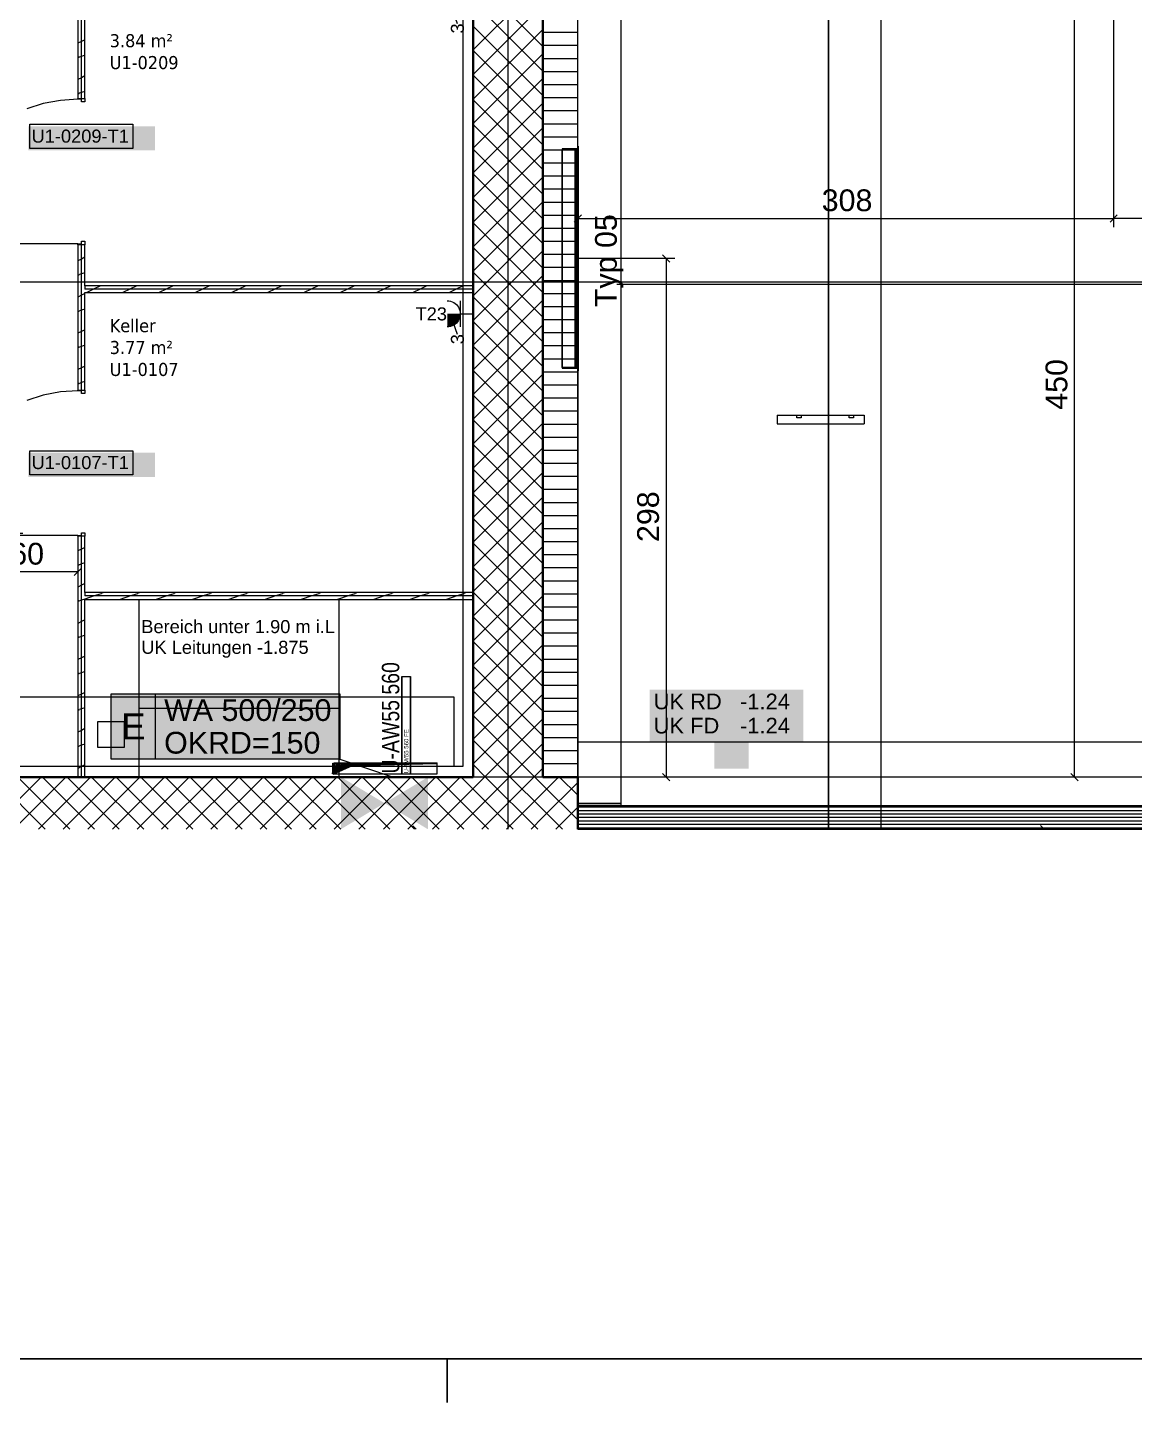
# Model space of a CAD drawing. Extents: x -1132 to 613, y -179 to 712.
# Drawn here: x -905.6 to -778.5, y -179.5 to -21.5 of the extents above; entities that cross this region are included whole.
import ezdxf
from ezdxf.lldxf.tags import DXFTag

# ---------------------------------------------------------------- set-up
doc = ezdxf.new("R2010")
doc.units = 0
doc.linetypes.add('_Hiddenline_', pattern=[3, 2, -1])
doc.layers.get('0').update_dxf_attribs({"lineweight": 13})
for name, color, linetype, lineweight in [('A-AREA-____-IDEN', 7, 'Continuous', 5), ('A-DETL-____-HDLN', 7, '_Verdeckte Linien_', 9), ('A-DOOR-____-IDEN', 7, 'Continuous', 5), ('A-DOOR-FRAM-MCUT', 7, 'Continuous', 9), ('A-DOOR-OPNG-OTLN', 7, 'Continuous', 9), ('A-FLOR-____-OTLN', 7, 'Continuous', 9), ('A-FLOR-____-OVHD', 7, 'Strichpunkt - Fein', 9), ('A-WALL-____-MCUT', 7, 'Continuous', 35), ('A-WALL-____-PATT', 7, 'Continuous', 35), ('A-WALL-FNSH-MCUT', 7, 'Continuous', 35), ('E-LITE-EQPM-OTLN', 7, 'Continuous', 9), ('M-EQPM-____-OTLN', 7, 'Continuous', 9), ('S-COLS-____-OTLN', 7, 'Continuous', 9), ('S-GRID-____-OTLN', 7, 'Continuous', 5), ('Text', 7, 'Continuous', 5)]:
    doc.layers.add(name, color=color, linetype=linetype, lineweight=lineweight)
for name, color, linetype, lineweight, true_color in [('A-DETL-____-OTLN', 5, 'Continuous', 9, 0x0000ff), ('EL01_VVV_Mass', 7, 'Continuous', 13, 0xb2b200), ('EL01_WAN_Aussparung Wand', 7, 'Continuous', 13, 0x7f5f3f), ('EL01_WAN_Aussparung Wand Text', 7, 'Continuous', 13, 0x7f5f3f), ('EL01_WAN_HLKS', 5, 'Continuous', 13, 0x0000ff), ('EL01_WAN_Kraft', 1, 'Continuous', 13, 0xff0000), ('EL01_WAN_Leuchten', 7, 'Continuous', 13, 0x0080ff), ('EL01_WAN_Leuchtentyp', 7, 'Continuous', 13, 0x0099ff), ('EL01_WAN_Trassen', 40, 'Continuous', 13, 0xffbf00), ('EL01_WAN_Trassen Befestigung', 7, 'Continuous', 13, 0xb2b200)]:
    doc.layers.add(name, color=color, linetype=linetype, lineweight=lineweight, true_color=true_color)
doc.styles.get("Standard").update_dxf_attribs({"font": 'arial.ttf'})
tags = doc.linetypes.add('_Rasterlinie_', pattern=[0.375, 0.2, -0.05, 0.075, -0.05]).pattern_tags.tags
tags[10:11] = [DXFTag(74, 4), DXFTag(75, 0), DXFTag(340, '0'), DXFTag(46, 1.0), DXFTag(50, 0.0), DXFTag(44, 0.0), DXFTag(45, 0.0)]
tags[8:9] = [DXFTag(74, 4), DXFTag(75, 0), DXFTag(340, '0'), DXFTag(46, 1.0), DXFTag(50, 0.0), DXFTag(44, 0.0), DXFTag(45, 0.0)]
tags[6:7] = [DXFTag(74, 4), DXFTag(75, 0), DXFTag(340, '0'), DXFTag(46, 1.0), DXFTag(50, 0.0), DXFTag(44, 0.0), DXFTag(45, 0.0)]
tags[4:5] = [DXFTag(74, 4), DXFTag(75, 0), DXFTag(340, '0'), DXFTag(46, 1.0), DXFTag(50, 0.0), DXFTag(44, 0.0), DXFTag(45, 0.0)]
tags = doc.linetypes.add('_Verdeckte Linien_', pattern=[0.15, 0.1, -0.05]).pattern_tags.tags
tags[6:7] = [DXFTag(74, 4), DXFTag(75, 0), DXFTag(340, '0'), DXFTag(46, 1.0), DXFTag(50, 0.0), DXFTag(44, 0.0), DXFTag(45, 0.0)]
tags[4:5] = [DXFTag(74, 4), DXFTag(75, 0), DXFTag(340, '0'), DXFTag(46, 1.0), DXFTag(50, 0.0), DXFTag(44, 0.0), DXFTag(45, 0.0)]
tags = doc.linetypes.add('Gestrichelt', pattern=[0.1, 0.05, -0.05]).pattern_tags.tags
tags[6:7] = [DXFTag(74, 4), DXFTag(75, 0), DXFTag(340, '0'), DXFTag(46, 1.0), DXFTag(50, 0.0), DXFTag(44, 0.0), DXFTag(45, 0.0)]
tags[4:5] = [DXFTag(74, 4), DXFTag(75, 0), DXFTag(340, '0'), DXFTag(46, 1.0), DXFTag(50, 0.0), DXFTag(44, 0.0), DXFTag(45, 0.0)]
tags = doc.linetypes.add('Strichpunkt - Fein', pattern=[0.2, 0.1, -0.05, 0, -0.05]).pattern_tags.tags
tags[10:11] = [DXFTag(74, 4), DXFTag(75, 0), DXFTag(340, '0'), DXFTag(46, 1.0), DXFTag(50, 0.0), DXFTag(44, 0.0), DXFTag(45, 0.0)]
tags[8:9] = [DXFTag(74, 4), DXFTag(75, 0), DXFTag(340, '0'), DXFTag(46, 1.0), DXFTag(50, 0.0), DXFTag(44, 0.0), DXFTag(45, 0.0)]
tags[6:7] = [DXFTag(74, 4), DXFTag(75, 0), DXFTag(340, '0'), DXFTag(46, 1.0), DXFTag(50, 0.0), DXFTag(44, 0.0), DXFTag(45, 0.0)]
tags[4:5] = [DXFTag(74, 4), DXFTag(75, 0), DXFTag(340, '0'), DXFTag(46, 1.0), DXFTag(50, 0.0), DXFTag(44, 0.0), DXFTag(45, 0.0)]

# ---------------------------------------------------------------- blocks, each defined once
blk = doc.blocks.new('Referenz-A0UNPDE96I', base_point=(-1115.89, -117.37))
at = {"layer": 'A-DETL-____-HDLN', "color": 0, "linetype": '_Verdeckte Linien_', "ltscale": 0.13}
for p, q in [((-813.61, -113.6), (-813.61, 183.88)), ((-813.61, 183.88), (-813.61, -113.6)), ((-807.61, 183.88), (-807.61, -113.6)), ((-807.61, -12.46), (-807.61, -113.6)), ((-837.91, -51.02), (-724.71, -51.02))]:
    blk.add_line(p, q, dxfattribs=at)
at = {"layer": 'A-DETL-____-OTLN', "color": 0, "linetype": 'Gestrichelt', "ltscale": 0.13}
for p, q in [((-892.81, -87.22), (-892.81, -107.62)), ((-869.81, -107.62), (-869.81, -87.22)), ((-869.81, -99.76), (-892.81, -99.76))]:
    blk.add_line(p, q, dxfattribs=at)
at = {"layer": 'A-DOOR-____-IDEN', "color": 0, "linetype": 'Continuous', "ltscale": 0.13}
for p, q in [((-905.34, -32.64), (-893.5, -32.64)), ((-905.34, -35.42), (-905.34, -32.64)), ((-893.5, -32.64), (-893.5, -35.42)), ((-893.5, -35.42), (-905.34, -35.42)), ((-905.34, -70.14), (-893.5, -70.14)), ((-905.34, -72.92), (-905.34, -70.14)), ((-893.5, -70.14), (-893.5, -72.92)), ((-893.5, -72.92), (-905.34, -72.92))]:
    blk.add_line(p, q, dxfattribs=at)
at = {"layer": 'A-DOOR-____-IDEN', "color": 7, "linetype": 'Continuous', "ltscale": 0.13, "true_color": 0xffffff}
for points in [[(-905.51, -35.64), (-890.97, -35.64), (-905.51, -32.88)], [(-890.97, -35.64), (-905.51, -32.88), (-890.97, -32.88)], [(-905.51, -73.14), (-890.97, -73.14), (-905.51, -70.38)], [(-890.97, -73.14), (-905.51, -70.38), (-890.97, -70.38)]]:
    blk.add_solid(points, dxfattribs=at)
at = {"layer": 'A-DOOR-FRAM-MCUT', "color": 0, "linetype": 'Continuous', "ltscale": 0.13}
for p, q in [((-899.81, -29.67), (-899.01, -29.67)), ((-899.81, -29.77), (-899.81, -29.67)), ((-899.41, -29.77), (-899.81, -29.77)), ((-899.41, -30.07), (-899.41, -29.77)), ((-899.01, -29.67), (-899.01, -30.07)), ((-899.01, -30.07), (-899.41, -30.07)), ((-899.81, -46.37), (-899.41, -46.37)), ((-899.81, -46.47), (-899.81, -46.37)), ((-899.01, -46.47), (-899.81, -46.47)), ((-899.41, -46.07), (-899.01, -46.07)), ((-899.41, -46.37), (-899.41, -46.07)), ((-899.01, -46.07), (-899.01, -46.47)), ((-899.81, -63.17), (-899.01, -63.17)), ((-899.81, -63.27), (-899.81, -63.17)), ((-899.01, -63.17), (-899.01, -63.57)), ((-899.41, -63.27), (-899.81, -63.27)), ((-899.41, -63.57), (-899.41, -63.27)), ((-899.01, -63.57), (-899.41, -63.57)), ((-899.81, -79.87), (-899.41, -79.87)), ((-899.81, -79.97), (-899.81, -79.87)), ((-899.01, -79.97), (-899.81, -79.97)), ((-899.41, -79.57), (-899.01, -79.57)), ((-899.41, -79.87), (-899.41, -79.57)), ((-899.01, -79.57), (-899.01, -79.97))]:
    blk.add_line(p, q, dxfattribs=at)
at = {"layer": 'A-DOOR-OPNG-OTLN', "color": 0, "linetype": 'Continuous', "ltscale": 0.13}
for p, q in [((-901.82, -29.89), (-903.79, -30.25)), ((-899.81, -29.77), (-901.82, -29.89)), ((-903.79, -30.25), (-905.7, -30.85)), ((-899.81, -46.37), (-916.41, -46.37)), ((-903.79, -63.75), (-905.7, -64.35)), ((-901.82, -63.39), (-903.79, -63.75)), ((-899.81, -63.27), (-901.82, -63.39)), ((-899.81, -79.87), (-916.41, -79.87))]:
    blk.add_line(p, q, dxfattribs=at)
at = {"layer": 'A-FLOR-____-OTLN', "color": 0, "linetype": 'Continuous', "ltscale": 0.13}
for p, q in [((-837.41, -110.9), (-837.41, -110.62)), ((-837.41, -110.9), (-724.31, -110.9)), ((-724.31, -113.6), (-837.41, -113.6)), ((-837.41, -113.6), (-837.41, -113.6))]:
    blk.add_line(p, q, dxfattribs=at)
at = {"layer": 'A-FLOR-____-OVHD', "color": 0, "linetype": 'Strichpunkt - Fein', "ltscale": 0.13}
for p, q in [((-855.61, 170.88), (-855.61, -106.42)), ((-719.31, -103.62), (-842.41, -103.62)), ((-855.61, -106.42), (-1003.51, -106.42)), ((-231.11, -107.62), (-995.01, -107.62))]:
    blk.add_line(p, q, dxfattribs=at)
at = {"layer": 'A-WALL-____-MCUT', "color": 0, "linetype": 'Continuous', "ltscale": 0.35}
for p, q in [((-846.41, -107.62), (-846.41, 171.13)), ((-854.41, 36.77), (-854.41, -107.62)), ((-854.41, -107.62), (-1069.01, -107.62)), ((-842.41, -107.62), (-846.41, -107.62)), ((-842.41, -113.6), (-842.41, -107.62))]:
    blk.add_line(p, q, dxfattribs=at)
at = {"layer": 'A-WALL-____-MCUT', "color": 0, "linetype": 'Continuous', "lineweight": 9, "ltscale": 0.13}
for p, q in [((-842.41, -107.62), (-842.41, 90.34)), ((-899.41, -29.67), (-899.41, -16.35)), ((-899.41, -63.17), (-899.41, -46.47)), ((-899.01, -51.18), (-899.01, -51.58)), ((-854.41, -51.58), (-899.01, -51.58)), ((-899.41, -107.62), (-899.41, -79.97)), ((-899.01, -86.42), (-899.01, -86.82)), ((-854.41, -86.82), (-899.01, -86.82))]:
    blk.add_line(p, q, dxfattribs=at)
at = {"layer": 'A-WALL-____-PATT', "color": 0, "linetype": 'Continuous', "lineweight": 9, "ltscale": 0.13}
for p, q in [((-846.41, -23.69), (-854.41, -15.69)), ((-854.41, -24.08), (-846.41, -16.08)), ((-846.41, -26.52), (-854.41, -18.52)), ((-854.41, -26.91), (-846.41, -18.91)), ((-846.41, -29.35), (-854.41, -21.35)), ((-854.41, -29.74), (-846.41, -21.74)), ((-846.41, -22.07), (-842.41, -22.07)), ((-899.41, -23.13), (-899.81, -23.33)), ((-899.01, -22.93), (-899.41, -23.13)), ((-846.41, -23.57), (-842.41, -23.57)), ((-899.68, -24.93), (-899.81, -25.03)), ((-899.41, -24.84), (-899.66, -24.92)), ((-899.01, -24.71), (-899.41, -24.84)), ((-846.41, -32.17), (-854.41, -24.17)), ((-854.41, -32.56), (-846.41, -24.56)), ((-846.41, -25.07), (-842.41, -25.07)), ((-846.41, -26.57), (-842.41, -26.57)), ((-899.41, -27.29), (-899.81, -27.49)), ((-899.01, -27.09), (-899.41, -27.29)), ((-846.41, -35), (-854.41, -27)), ((-854.41, -35.39), (-846.41, -27.39)), ((-846.41, -28.07), (-842.41, -28.07)), ((-899.68, -29.1), (-899.81, -29.2)), ((-899.41, -29), (-899.66, -29.08)), ((-899.01, -28.87), (-899.41, -29)), ((-846.41, -37.83), (-854.41, -29.83)), ((-846.41, -29.57), (-842.41, -29.57)), ((-854.41, -38.22), (-846.41, -30.22)), ((-846.41, -31.07), (-842.41, -31.07)), ((-846.41, -40.66), (-854.41, -32.66)), ((-854.41, -41.05), (-846.41, -33.05)), ((-846.41, -32.57), (-842.41, -32.57)), ((-846.41, -34.07), (-842.41, -34.07)), ((-846.41, -43.49), (-854.41, -35.49)), ((-854.41, -43.88), (-846.41, -35.88)), ((-846.41, -35.57), (-842.41, -35.57)), ((-846.41, -37.07), (-842.41, -37.07)), ((-846.41, -46.32), (-854.41, -38.32)), ((-854.41, -46.71), (-846.41, -38.71)), ((-846.41, -38.57), (-842.41, -38.57)), ((-846.41, -40.07), (-842.41, -40.07)), ((-846.41, -49.15), (-854.41, -41.15)), ((-854.41, -49.53), (-846.41, -41.53)), ((-846.41, -41.57), (-842.41, -41.57)), ((-846.41, -51.97), (-854.41, -43.97)), ((-846.41, -43.07), (-842.41, -43.07)), ((-854.41, -52.36), (-846.41, -44.36)), ((-846.41, -44.57), (-842.41, -44.57)), ((-846.41, -54.8), (-854.41, -46.8)), ((-854.41, -55.19), (-846.41, -47.19)), ((-846.41, -46.07), (-842.41, -46.07)), ((-899.41, -48.12), (-899.81, -48.32)), ((-899.01, -47.92), (-899.41, -48.12)), ((-846.41, -47.57), (-842.41, -47.57)), ((-899.68, -49.92), (-899.81, -50.02)), ((-899.41, -49.83), (-899.65, -49.91)), ((-899.01, -49.69), (-899.41, -49.83)), ((-846.41, -57.63), (-854.41, -49.63)), ((-854.41, -58.02), (-846.41, -50.02)), ((-846.41, -49.07), (-842.41, -49.07)), ((-899.01, -52.08), (-899.41, -52.28)), ((-898.01, -51.58), (-898.81, -51.98)), ((-897.21, -51.18), (-898.01, -51.58)), ((-893.85, -51.58), (-894.65, -51.98)), ((-893.05, -51.18), (-893.85, -51.58)), ((-889.68, -51.58), (-890.48, -51.98)), ((-888.88, -51.18), (-889.68, -51.58)), ((-885.52, -51.58), (-886.32, -51.98)), ((-884.72, -51.18), (-885.52, -51.58)), ((-881.35, -51.58), (-882.15, -51.98)), ((-880.55, -51.18), (-881.35, -51.58)), ((-877.19, -51.58), (-877.99, -51.98)), ((-876.39, -51.18), (-877.19, -51.58)), ((-873.02, -51.58), (-873.82, -51.98)), ((-872.22, -51.18), (-873.02, -51.58)), ((-868.86, -51.58), (-869.66, -51.98)), ((-868.06, -51.18), (-868.86, -51.58)), ((-864.69, -51.58), (-865.49, -51.98)), ((-863.89, -51.18), (-864.69, -51.58)), ((-860.53, -51.58), (-861.33, -51.98)), ((-859.73, -51.18), (-860.53, -51.58)), ((-856.36, -51.58), (-857.16, -51.98)), ((-855.56, -51.18), (-856.36, -51.58)), ((-846.41, -50.57), (-842.41, -50.57)), ((-846.41, -52.07), (-842.41, -52.07)), ((-899.41, -52.28), (-899.81, -52.48)), ((-846.41, -60.46), (-854.41, -52.46)), ((-854.41, -60.85), (-846.41, -52.85)), ((-846.41, -53.57), (-842.41, -53.57)), ((-899.68, -54.09), (-899.81, -54.19)), ((-899.41, -53.99), (-899.65, -54.07)), ((-899.01, -53.86), (-899.41, -53.99)), ((-846.41, -55.07), (-842.41, -55.07)), ((-899.41, -56.45), (-899.81, -56.65)), ((-899.01, -56.25), (-899.41, -56.45)), ((-846.41, -63.29), (-854.41, -55.29)), ((-854.41, -63.68), (-846.41, -55.68)), ((-846.41, -56.57), (-842.41, -56.57)), ((-899.68, -58.25), (-899.81, -58.35)), ((-899.41, -58.16), (-899.65, -58.24)), ((-899.01, -58.02), (-899.41, -58.16)), ((-846.41, -66.12), (-854.41, -58.12)), ((-846.41, -58.07), (-842.41, -58.07)), ((-854.41, -66.5), (-846.41, -58.5)), ((-846.41, -59.57), (-842.41, -59.57)), ((-899.41, -60.61), (-899.81, -60.81)), ((-899.01, -60.41), (-899.41, -60.61)), ((-846.41, -68.94), (-854.41, -60.94)), ((-854.41, -69.33), (-846.41, -61.33)), ((-846.41, -61.07), (-842.41, -61.07)), ((-899.68, -62.41), (-899.81, -62.52)), ((-899.41, -62.32), (-899.65, -62.4)), ((-899.01, -62.19), (-899.41, -62.32)), ((-846.41, -62.57), (-842.41, -62.57)), ((-846.41, -71.77), (-854.41, -63.77)), ((-854.41, -72.16), (-846.41, -64.16)), ((-846.41, -64.07), (-842.41, -64.07)), ((-846.41, -65.57), (-842.41, -65.57)), ((-846.41, -74.6), (-854.41, -66.6)), ((-854.41, -74.99), (-846.41, -66.99)), ((-846.41, -67.07), (-842.41, -67.07)), ((-846.41, -77.43), (-854.41, -69.43)), ((-846.41, -68.57), (-842.41, -68.57)), ((-854.41, -77.82), (-846.41, -69.82)), ((-846.41, -70.07), (-842.41, -70.07)), ((-846.41, -80.26), (-854.41, -72.26)), ((-854.41, -80.65), (-846.41, -72.65)), ((-846.41, -71.57), (-842.41, -71.57)), ((-846.41, -73.07), (-842.41, -73.07)), ((-846.41, -83.09), (-854.41, -75.09)), ((-854.41, -83.48), (-846.41, -75.48)), ((-846.41, -74.57), (-842.41, -74.57)), ((-846.41, -76.07), (-842.41, -76.07)), ((-846.41, -85.91), (-854.41, -77.91)), ((-854.41, -86.3), (-846.41, -78.3)), ((-846.41, -77.57), (-842.41, -77.57)), ((-846.41, -79.07), (-842.41, -79.07)), ((-899.41, -81.44), (-899.81, -81.64)), ((-899.01, -81.24), (-899.41, -81.44)), ((-846.41, -88.74), (-854.41, -80.74)), ((-854.41, -89.13), (-846.41, -81.13)), ((-846.41, -80.57), (-842.41, -80.57)), ((-846.41, -82.07), (-842.41, -82.07)), ((-899.68, -83.24), (-899.81, -83.34)), ((-899.41, -83.15), (-899.65, -83.23)), ((-899.01, -83.01), (-899.41, -83.15)), ((-846.41, -91.57), (-854.41, -83.57)), ((-846.41, -83.57), (-842.41, -83.57)), ((-854.41, -91.96), (-846.41, -83.96)), ((-846.41, -85.07), (-842.41, -85.07)), ((-899.41, -85.6), (-899.81, -85.8)), ((-899.01, -85.4), (-899.41, -85.6)), ((-897.95, -86.82), (-899.01, -87.18)), ((-897.15, -86.56), (-897.95, -86.82)), ((-896.89, -86.42), (-897.13, -86.54)), ((-893.78, -86.82), (-894.98, -87.22)), ((-892.99, -86.56), (-893.78, -86.82)), ((-892.72, -86.42), (-892.97, -86.54)), ((-889.62, -86.82), (-890.82, -87.22)), ((-888.82, -86.56), (-889.62, -86.82)), ((-888.56, -86.42), (-888.8, -86.54)), ((-885.45, -86.82), (-886.65, -87.22)), ((-884.66, -86.56), (-885.45, -86.82)), ((-884.39, -86.42), (-884.64, -86.54)), ((-881.29, -86.82), (-882.49, -87.22)), ((-880.49, -86.56), (-881.29, -86.82)), ((-880.23, -86.42), (-880.48, -86.54)), ((-877.12, -86.82), (-878.32, -87.22)), ((-876.33, -86.56), (-877.12, -86.82)), ((-876.06, -86.42), (-876.31, -86.54)), ((-872.96, -86.82), (-874.16, -87.22)), ((-872.16, -86.56), (-872.96, -86.82)), ((-871.9, -86.42), (-872.15, -86.54)), ((-868.79, -86.82), (-869.99, -87.22)), ((-868, -86.56), (-868.79, -86.82)), ((-867.74, -86.42), (-867.98, -86.54)), ((-864.63, -86.82), (-865.83, -87.22)), ((-863.83, -86.56), (-864.63, -86.82)), ((-863.57, -86.42), (-863.82, -86.54)), ((-860.47, -86.82), (-861.67, -87.22)), ((-859.67, -86.56), (-860.47, -86.82)), ((-859.41, -86.42), (-859.65, -86.54)), ((-856.3, -86.82), (-857.5, -87.22)), ((-855.5, -86.56), (-856.3, -86.82)), ((-855.24, -86.42), (-855.49, -86.54)), ((-846.41, -94.4), (-854.41, -86.4)), ((-854.41, -94.79), (-846.41, -86.79)), ((-846.41, -86.57), (-842.41, -86.57)), ((-899.67, -87.4), (-899.81, -87.51)), ((-899.41, -87.31), (-899.65, -87.39)), ((-899.01, -87.18), (-899.41, -87.31)), ((-846.41, -88.07), (-842.41, -88.07)), ((-899.41, -89.77), (-899.81, -89.97)), ((-899.01, -89.57), (-899.41, -89.77)), ((-846.41, -97.23), (-854.41, -89.23)), ((-854.41, -97.62), (-846.41, -89.62)), ((-846.41, -89.57), (-842.41, -89.57)), ((-899.67, -91.57), (-899.81, -91.67)), ((-899.41, -91.48), (-899.65, -91.55)), ((-899.01, -91.34), (-899.41, -91.48)), ((-846.41, -91.07), (-842.41, -91.07)), ((-846.41, -100.06), (-854.41, -92.06)), ((-854.41, -100.45), (-846.41, -92.45)), ((-846.41, -92.57), (-842.41, -92.57)), ((-899.41, -93.93), (-899.81, -94.13)), ((-899.01, -93.73), (-899.41, -93.93)), ((-846.41, -94.07), (-842.41, -94.07)), ((-899.67, -95.73), (-899.81, -95.84)), ((-899.41, -95.64), (-899.65, -95.72)), ((-899.01, -95.51), (-899.41, -95.64)), ((-846.41, -102.89), (-854.41, -94.89)), ((-854.41, -103.27), (-846.41, -95.27)), ((-846.41, -95.57), (-842.41, -95.57)), ((-899.01, -97.9), (-899.41, -98.1)), ((-846.41, -105.71), (-854.41, -97.71)), ((-846.41, -97.07), (-842.41, -97.07)), ((-899.41, -98.1), (-899.81, -98.3)), ((-854.41, -106.1), (-846.41, -98.1)), ((-846.41, -98.57), (-842.41, -98.57)), ((-899.67, -99.9), (-899.81, -100)), ((-899.41, -99.8), (-899.65, -99.88)), ((-899.01, -99.67), (-899.41, -99.8)), ((-847.33, -107.62), (-854.41, -100.54)), ((-853.11, -107.62), (-846.41, -100.93)), ((-846.41, -100.07), (-842.41, -100.07)), ((-899.41, -102.26), (-899.81, -102.46)), ((-899.01, -102.06), (-899.41, -102.26)), ((-846.41, -101.57), (-842.41, -101.57)), ((-899.67, -104.06), (-899.81, -104.17)), ((-899.41, -103.97), (-899.65, -104.05)), ((-899.01, -103.84), (-899.41, -103.97)), ((-850.16, -107.62), (-854.41, -103.37)), ((-850.28, -107.62), (-846.41, -103.76)), ((-846.41, -103.07), (-842.41, -103.07)), ((-846.41, -104.57), (-842.41, -104.57)), ((-899.41, -106.43), (-899.81, -106.63)), ((-899.01, -106.23), (-899.41, -106.43)), ((-852.99, -107.62), (-854.41, -106.2)), ((-847.45, -107.62), (-846.41, -106.59)), ((-846.41, -106.07), (-842.41, -106.07)), ((-910, -113.6), (-904.02, -107.62)), ((-903.58, -113.6), (-909.56, -107.62)), ((-907.17, -113.6), (-901.19, -107.62)), ((-900.75, -113.6), (-906.73, -107.62)), ((-904.34, -113.6), (-898.36, -107.62)), ((-897.92, -113.6), (-903.9, -107.62)), ((-901.51, -113.6), (-895.53, -107.62)), ((-895.09, -113.6), (-901.07, -107.62)), ((-898.68, -113.6), (-892.7, -107.62)), ((-892.26, -113.6), (-898.25, -107.62)), ((-895.86, -113.6), (-889.87, -107.62)), ((-889.44, -113.6), (-895.42, -107.62)), ((-893.03, -113.6), (-887.05, -107.62)), ((-886.61, -113.6), (-892.59, -107.62)), ((-890.2, -113.6), (-884.22, -107.62)), ((-883.78, -113.6), (-889.76, -107.62)), ((-887.37, -113.6), (-881.39, -107.62)), ((-880.95, -113.6), (-886.93, -107.62)), ((-884.54, -113.6), (-878.56, -107.62)), ((-878.12, -113.6), (-884.1, -107.62)), ((-881.71, -113.6), (-875.73, -107.62)), ((-875.29, -113.6), (-881.28, -107.62)), ((-878.89, -113.6), (-872.9, -107.62)), ((-872.47, -113.6), (-878.45, -107.62)), ((-876.06, -113.6), (-870.08, -107.62)), ((-869.64, -113.6), (-875.62, -107.62)), ((-873.23, -113.6), (-867.25, -107.62)), ((-866.81, -113.6), (-872.79, -107.62)), ((-870.4, -113.6), (-864.42, -107.62)), ((-863.98, -113.6), (-869.96, -107.62)), ((-867.57, -113.6), (-861.59, -107.62)), ((-861.15, -113.6), (-867.13, -107.62)), ((-864.74, -113.6), (-858.76, -107.62)), ((-858.32, -113.6), (-864.31, -107.62)), ((-861.92, -113.6), (-855.93, -107.62)), ((-855.5, -113.6), (-861.48, -107.62)), ((-859.09, -113.6), (-853.11, -107.62)), ((-852.67, -113.6), (-858.65, -107.62)), ((-856.26, -113.6), (-850.28, -107.62)), ((-849.84, -113.6), (-855.82, -107.62)), ((-853.43, -113.6), (-847.45, -107.62)), ((-847.01, -113.6), (-852.99, -107.62)), ((-846.41, -111.37), (-850.16, -107.62)), ((-846.41, -108.54), (-847.33, -107.62)), ((-846.41, -107.57), (-842.41, -107.57)), ((-846.41, -109.42), (-844.62, -107.62)), ((-846.41, -112.25), (-842.41, -108.25)), ((-842.41, -112.54), (-846.41, -108.54)), ((-842.41, -109.71), (-844.51, -107.62)), ((-850.6, -113.6), (-846.41, -109.42)), ((-844.18, -113.6), (-846.41, -111.37)), ((-844.94, -113.6), (-842.41, -111.07)), ((-847.77, -113.6), (-846.41, -112.25))]:
    blk.add_line(p, q, dxfattribs=at)
at = {"layer": 'A-WALL-FNSH-MCUT', "color": 0, "linetype": 'Continuous', "lineweight": 9, "ltscale": 0.13}
for p, q in [((-899.81, -15.95), (-899.81, -29.67)), ((-899.01, -29.67), (-899.01, -16.75)), ((-899.81, -29.67), (-899.01, -29.67)), ((-899.81, -46.47), (-899.81, -63.17)), ((-899.01, -46.47), (-899.81, -46.47)), ((-899.01, -51.18), (-899.01, -46.47)), ((-854.41, -51.18), (-899.01, -51.18)), ((-899.01, -51.98), (-854.41, -51.98)), ((-899.01, -63.17), (-899.01, -51.98)), ((-899.81, -63.17), (-899.01, -63.17)), ((-899.81, -79.97), (-899.81, -107.62)), ((-899.01, -79.97), (-899.81, -79.97)), ((-899.01, -86.42), (-899.01, -79.97)), ((-854.41, -86.42), (-899.01, -86.42)), ((-899.01, -107.62), (-899.01, -87.22)), ((-899.01, -87.22), (-854.41, -87.22))]:
    blk.add_line(p, q, dxfattribs=at)
at = {"layer": 'E-LITE-EQPM-OTLN', "color": 0, "linetype": 'Continuous', "ltscale": 0.13}
for p, q in [((-842.37, -35.17), (-842.41, -35.17)), ((-842.41, -35.17), (-842.37, -35.17)), ((-842.41, -35.56), (-842.37, -35.56)), ((-842.37, -35.56), (-842.41, -35.56)), ((-842.37, -60.96), (-842.37, -35.17)), ((-842.37, -35.17), (-842.37, -35.56)), ((-842.37, -60.56), (-842.37, -35.56)), ((-842.37, -35.56), (-842.37, -60.56)), ((-842.37, -60.56), (-842.37, -35.56)), ((-842.41, -60.56), (-842.37, -60.56)), ((-842.41, -60.56), (-842.37, -60.56)), ((-842.37, -60.96), (-842.41, -60.96)), ((-842.37, -60.96), (-842.41, -60.96)), ((-842.37, -60.56), (-842.37, -60.96))]:
    blk.add_line(p, q, dxfattribs=at)
at = {"layer": 'M-EQPM-____-OTLN', "color": 0, "linetype": 'Continuous', "ltscale": 0.13}
for p, q in [((-842.41, -110.86), (-837.41, -110.86)), ((-837.41, -110.89), (-842.41, -110.89)), ((-842.41, -110.89), (-837.41, -110.89)), ((-837.41, -110.9), (-842.41, -110.9)), ((-842.41, -111.05), (-719.31, -111.05)), ((-842.41, -111.45), (-719.31, -111.45)), ((-842.41, -111.85), (-719.31, -111.85)), ((-842.41, -112.25), (-719.31, -112.25)), ((-842.41, -112.65), (-719.31, -112.65)), ((-842.41, -113.05), (-719.31, -113.05)), ((-842.41, -113.45), (-719.31, -113.45)), ((-842.41, -113.6), (-719.31, -113.6))]:
    blk.add_line(p, q, dxfattribs=at)
at = {"layer": 'S-COLS-____-OTLN', "color": 0, "linetype": 'Continuous', "ltscale": 0.13}
for p, q in [((-837.41, -51.33), (-837.41, 72.33)), ((-837.41, -110.62), (-837.41, -51.33)), ((-842.41, -110.62), (-837.41, -110.62))]:
    blk.add_line(p, q, dxfattribs=at)
at = {"layer": 'S-GRID-____-OTLN', "color": 0, "linetype": '_Rasterlinie_', "ltscale": 0.13}
for p, q in [((-850.41, -113.6), (-850.41, 631.48)), ((-1107.61, -50.72), (103.38, -50.72))]:
    blk.add_line(p, q, dxfattribs=at)
at = {"layer": 'Text', "color": 7, "linetype": 'Continuous', "ltscale": 0.13, "true_color": 0xffffff}
for points in [[(-834.15, -100.9), (-823.95, -100.9), (-834.15, -97.59)], [(-823.95, -100.9), (-834.15, -97.59), (-823.95, -97.59)], [(-826.48, -103.89), (-822.85, -103.89), (-826.48, -97.59)], [(-822.85, -103.89), (-826.48, -97.59), (-822.85, -97.59)], [(-824.23, -100.91), (-816.51, -100.91), (-824.23, -97.59)], [(-816.51, -100.91), (-824.23, -97.59), (-816.51, -97.59)], [(-834.15, -103.68), (-824.27, -103.68), (-834.15, -100.37)], [(-824.27, -103.68), (-834.15, -100.37), (-824.27, -100.37)], [(-826.74, -106.67), (-822.8, -106.67), (-826.74, -100.37)], [(-822.8, -106.67), (-826.74, -100.37), (-822.8, -100.37)], [(-824.23, -103.68), (-816.51, -103.68), (-824.23, -100.37)], [(-816.51, -103.68), (-824.23, -100.37), (-816.51, -100.37)]]:
    blk.add_solid(points, dxfattribs=at)
at = {"layer": 'A-AREA-____-IDEN', "color": 0, "linetype": 'Continuous', "ltscale": 0.13, "char_height": 1.5, "attachment_point": 1}
for s, insert in [('{\\W0.9;\\fVerdana;3.84 m²}', (-896.17, -22.29)), ('{\\W0.9;\\fVerdana;U1-0209}', (-896.17, -24.8)), ('{\\W0.9;\\fVerdana;Keller}', (-896.17, -55.02)), ('{\\W0.9;\\fVerdana;3.77 m²}', (-896.17, -57.53)), ('{\\W0.9;\\fVerdana;U1-0107}', (-896.17, -60.05))]:
    blk.add_mtext(s, dxfattribs=dict(at, insert=insert))
at = {"layer": 'A-DOOR-____-IDEN', "color": 0, "linetype": 'Continuous', "ltscale": 0.13, "char_height": 1.5, "attachment_point": 1}
for s, insert in [('{\\fArial;U1-0209-T1}', (-905.14, -33.25)), ('{\\fArial;U1-0107-T1}', (-905.14, -70.75))]:
    blk.add_mtext(s, dxfattribs=dict(at, insert=insert))
at = {"layer": 'Text', "color": 0, "linetype": 'Continuous', "ltscale": 0.13, "attachment_point": 1}
for s, insert, char_height in [('{\\fArial;Bereich unter 1.90 m i.L}', (-892.54, -89.59), 1.5), ('{\\fArial;UK Leitungen -1.875}', (-892.54, -91.97), 1.5), ('{\\fArial;UK RD}', (-833.7, -98.04), 1.8), ('{\\fArial;-1.24}', (-823.78, -98.04), 1.8), ('{\\fArial;UK FD}', (-833.7, -100.82), 1.8), ('{\\fArial;-1.24}', (-823.78, -100.82), 1.8)]:
    blk.add_mtext(s, dxfattribs=dict(at, insert=insert, char_height=char_height))
blk = doc.blocks.new('Wanddurchbruch-A0UNPDGX6I', base_point=(-869.61, -113.62))
at = {"color": 0, "linetype": 'ByBlock', "lineweight": -2, "ltscale": 0.13}
blk.add_line((-859.61, -107.62), (-869.61, -107.62), dxfattribs=at)
for points in [[(-869.61, -110.62), (-864.61, -110.62), (-869.61, -107.62)], [(-864.61, -110.62), (-859.61, -110.62), (-859.61, -107.62)], [(-869.61, -113.6), (-869.58, -113.6), (-869.61, -110.62)], [(-869.58, -113.6), (-869.61, -110.62), (-864.61, -110.62)], [(-859.65, -113.6), (-859.61, -113.6), (-864.61, -110.62)], [(-859.61, -113.6), (-864.61, -110.62), (-859.61, -110.62)]]:
    blk.add_solid(points, dxfattribs=at)
blk = doc.blocks.new('Durchbruch beschriften-A0UNPDGZ6I', base_point=(-896.01, -107.62))
at = {"color": 0, "linetype": 'ByBlock', "lineweight": -2, "ltscale": 0.13}
for p, q in [((-896.01, -105.56), (-896.01, -98.06)), ((-896.01, -98.06), (-869.74, -98.06)), ((-890.89, -105.56), (-890.89, -98.06)), ((-869.74, -98.06), (-869.74, -105.56)), ((-869.74, -105.56), (-896.01, -105.56)), ((-869.74, -105.56), (-863.61, -107.62))]:
    blk.add_line(p, q, dxfattribs=at)
at = {"color": 7, "linetype": 'ByBlock', "lineweight": -2, "ltscale": 0.13, "true_color": 0xffffff}
for points in [[(-869.74, -105.56), (-896.01, -105.56), (-869.74, -98.06)], [(-896.01, -105.56), (-869.74, -98.06), (-896.01, -98.06)], [(-869.74, -98.06), (-896.01, -98.06), (-896.01, -98.06)], [(-869.74, -105.56), (-869.74, -105.56), (-896.01, -105.56)]]:
    blk.add_solid(points, dxfattribs=at)
at = {"color": 0, "linetype": 'ByBlock', "lineweight": -2, "ltscale": 0.13, "char_height": 2.5, "attachment_point": 1}
for s, insert in [('{\\fArial; WA 500/250 }', (-890.89, -98.68)), ('{\\fArial; OKRD=150 }', (-890.89, -102.43))]:
    blk.add_mtext(s, dxfattribs=dict(at, insert=insert))
at = {"color": 40, "linetype": 'ByBlock', "lineweight": -2, "ltscale": 0.13, "true_color": 0xffbf00, "insert": (-894.85, -100.31), "char_height": 3, "attachment_point": 1}
blk.add_mtext('{\\fArial;E}', dxfattribs=at)
blk = doc.blocks.new('IfcObject-A0UNPDIV6I', base_point=(-864.91, -107.26))
at = {"layer": 'EL01_WAN_Trassen', "linetype": 'ByBlock', "lineweight": -2, "ltscale": 0.13}
for p, q in [((-862.61, -96.06), (-861.61, -96.06)), ((-862.61, -96.06), (-861.61, -96.06)), ((-862.61, -107.26), (-862.61, -96.06)), ((-862.61, -96.06), (-862.61, -96.06)), ((-862.61, -96.06), (-862.61, -107.26)), ((-861.61, -107.26), (-861.61, -96.06)), ((-861.61, -96.06), (-861.61, -96.06)), ((-861.61, -96.06), (-861.61, -107.26)), ((-862.61, -107.26), (-861.61, -107.26)), ((-862.61, -107.26), (-861.61, -107.26)), ((-862.61, -107.26), (-862.61, -107.26)), ((-861.61, -107.26), (-861.61, -107.26))]:
    blk.add_line(p, q, dxfattribs=at)
at = {"layer": 'EL01_WAN_Trassen', "lineweight": -2, "attachment_point": 1, "rotation": 90}
for s, insert, char_height in [('{\\W0.8;\\fArial;U-AW55 560}', (-864.91, -107.22), 2), ('{\\fArial;U-AW55 560 FE}', (-862.36, -107.21), 0.5)]:
    blk.add_mtext(s, dxfattribs=dict(at, insert=insert, char_height=char_height))
blk = doc.blocks.new('Kabelkanal-A0UNPDK16I', base_point=(-870.56, -107.24))
at = {"color": 0, "linetype": 'ByBlock', "lineweight": -2, "ltscale": 0.13}
for p, q in [((-870.56, -107.24), (-870.56, -106.04)), ((-870.56, -106.04), (-858.56, -106.04)), ((-870.56, -107.24), (-858.56, -107.24)), ((-858.56, -107.24), (-858.56, -106.04))]:
    blk.add_line(p, q, dxfattribs=at)
at = {"color": 0, "lineweight": 35}
for p, q in [((-870.56, -107.24), (-870.39, -106.05)), ((-870.56, -107.24), (-870.05, -106.09)), ((-870.56, -107.24), (-869.71, -106.12)), ((-870.56, -107.24), (-869.37, -106.16)), ((-870.56, -107.24), (-869.03, -106.19)), ((-870.56, -107.24), (-868.69, -106.23)), ((-870.56, -107.24), (-868.34, -106.26)), ((-870.39, -106.05), (-858.56, -106.04)), ((-870.05, -106.09), (-858.56, -106.04)), ((-869.71, -106.12), (-858.56, -106.04)), ((-869.37, -106.16), (-858.56, -106.04)), ((-869.03, -106.19), (-858.56, -106.04)), ((-868.69, -106.23), (-858.56, -106.04)), ((-868.34, -106.26), (-858.56, -106.04))]:
    blk.add_line(p, q, dxfattribs=at)
at = {"color": 0, "linetype": '_Hiddenline_', "lineweight": 18}
for p, q in [((-868.46, -106.25), (-870.56, -107.24)), ((-858.56, -106.04), (-868.46, -106.25))]:
    blk.add_line(p, q, dxfattribs=at)
blk = doc.blocks.new('Kabelkanal-A0UNPDSB6I', base_point=(-916.65, -106.42))
at = {"color": 0, "linetype": 'ByBlock', "lineweight": -2, "ltscale": 0.13}
for p, q in [((-916.65, -106.42), (-916.65, -98.42)), ((-916.65, -98.42), (-856.65, -98.42)), ((-856.65, -98.42), (-856.65, -106.42)), ((-856.65, -106.42), (-916.65, -106.42))]:
    blk.add_line(p, q, dxfattribs=at)
blk = doc.blocks.new('Kabelleiter-A0UNPDUB6I', base_point=(-819.51, -67.05))
at = {"color": 0, "linetype": 'ByBlock', "lineweight": -2, "ltscale": 0.13}
for p, q in [((-819.51, -66.05), (-809.51, -66.05)), ((-819.51, -66.05), (-819.51, -67.05)), ((-817.26, -66.35), (-817.26, -66.05)), ((-817.26, -66.05), (-816.76, -66.05)), ((-816.76, -66.05), (-816.76, -66.35)), ((-811.26, -66.35), (-811.26, -66.05)), ((-811.26, -66.05), (-810.76, -66.05)), ((-810.76, -66.05), (-810.76, -66.35)), ((-809.51, -66.05), (-809.51, -67.05)), ((-819.51, -67.05), (-809.51, -67.05)), ((-816.76, -66.35), (-817.26, -66.35)), ((-810.76, -66.35), (-811.26, -66.35))]:
    blk.add_line(p, q, dxfattribs=at)
blk = doc.blocks.new('Steckdose T23_ AP_ 3-fach-A0UNPDWV6I', base_point=(-861.04, -57.91))
at = {"color": 0, "lineweight": -2}
for p, q in [((-857.41, -52.91), (-857.22, -52.92)), ((-857.22, -52.92), (-857.02, -52.96)), ((-857.02, -52.96), (-856.84, -53.03)), ((-856.84, -53.03), (-856.66, -53.11)), ((-856.66, -53.11), (-856.5, -53.22)), ((-856.5, -53.22), (-856.35, -53.35)), ((-856.35, -53.35), (-856.22, -53.5)), ((-856.22, -53.5), (-856.11, -53.66)), ((-856.11, -53.66), (-856.03, -53.84)), ((-855.91, -52.91), (-855.91, -55.91)), ((-856.11, -55.16), (-856.22, -55.32)), ((-856.03, -54.99), (-856.11, -55.16)), ((-856.03, -53.84), (-855.96, -54.02)), ((-855.96, -54.8), (-856.03, -54.99)), ((-855.96, -54.02), (-855.93, -54.22)), ((-855.93, -54.61), (-855.96, -54.8)), ((-855.93, -54.22), (-855.91, -54.41)), ((-855.91, -54.41), (-855.93, -54.61)), ((-855.91, -54.41), (-854.41, -54.41)), ((-857.22, -55.9), (-857.41, -55.91)), ((-857.02, -55.86), (-857.22, -55.9)), ((-856.84, -55.8), (-857.02, -55.86)), ((-856.66, -55.71), (-856.84, -55.8)), ((-856.77, -55.34), (-856.26, -56.75)), ((-856.5, -55.6), (-856.66, -55.71)), ((-856.35, -55.47), (-856.5, -55.6)), ((-856.22, -55.32), (-856.35, -55.47))]:
    blk.add_line(p, q, dxfattribs=at)
for points in [[(-855.96, -54.8), (-857.41, -54.8), (-855.91, -54.41)], [(-857.41, -54.8), (-855.91, -54.41), (-857.41, -54.41)], [(-856.11, -55.16), (-857.41, -55.16), (-855.96, -54.8)], [(-857.41, -55.16), (-855.96, -54.8), (-857.41, -54.8)], [(-856.35, -55.47), (-857.41, -55.47), (-856.11, -55.16)], [(-857.41, -55.47), (-856.11, -55.16), (-857.41, -55.16)], [(-856.66, -55.71), (-857.41, -55.71), (-856.35, -55.47)], [(-857.41, -55.71), (-856.35, -55.47), (-857.41, -55.47)], [(-857.02, -55.86), (-857.41, -55.86), (-856.66, -55.71)], [(-857.41, -55.86), (-856.66, -55.71), (-857.41, -55.71)], [(-857.41, -55.91), (-857.02, -55.86), (-857.41, -55.86)]]:
    blk.add_solid(points, dxfattribs=at)
at = {"color": 0, "lineweight": -2, "insert": (-861.04, -53.67), "char_height": 1.5, "attachment_point": 1}
blk.add_mtext('{\\fArial;T23}', dxfattribs=at)
at = {"color": 0, "lineweight": -2, "insert": (-856.98, -57.91), "char_height": 1.5, "attachment_point": 1, "rotation": 90}
blk.add_mtext('{\\fArial;3}', dxfattribs=at)
blk = doc.blocks.new('Maß-A0UNPE1R6I', base_point=(-861.37, -113.6))
at = {"color": 0, "lineweight": -2}
blk.add_line((-861.37, -113.21), (-860.97, -113.6), dxfattribs=at)
blk = doc.blocks.new('IfcFlowTerminal-A0UNPE2D6I', base_point=(-844.21, -60.96))
at = {"color": 0, "lineweight": -2}
for p, q in [((-842.41, -35.46), (-844.21, -35.46)), ((-844.21, -35.46), (-844.21, -60.66)), ((-842.41, -35.46), (-844.21, -35.46)), ((-844.21, -35.46), (-844.21, -35.46)), ((-844.21, -35.46), (-844.21, -60.66)), ((-844.21, -60.56), (-844.21, -35.56)), ((-844.21, -35.56), (-842.37, -35.56)), ((-844.21, -35.56), (-844.21, -35.56)), ((-844.21, -35.56), (-842.37, -35.56)), ((-844.21, -35.56), (-844.21, -60.56)), ((-842.73, -35.56), (-842.73, -35.56)), ((-842.73, -35.56), (-842.73, -60.56)), ((-842.73, -60.56), (-842.73, -35.56)), ((-842.57, -35.56), (-842.73, -35.56)), ((-842.73, -35.56), (-842.57, -35.56)), ((-842.57, -35.56), (-842.57, -60.56)), ((-842.57, -60.56), (-842.57, -35.56)), ((-842.57, -35.56), (-842.57, -35.56)), ((-842.37, -35.17), (-842.41, -35.17)), ((-842.41, -35.17), (-842.41, -60.96)), ((-842.37, -35.17), (-842.41, -35.17)), ((-842.41, -35.17), (-842.41, -35.17)), ((-842.41, -60.96), (-842.41, -35.17)), ((-842.41, -60.66), (-842.41, -35.46)), ((-842.41, -35.46), (-842.41, -35.46)), ((-842.41, -35.46), (-842.41, -60.66)), ((-842.37, -60.96), (-842.37, -35.17)), ((-842.37, -35.17), (-842.37, -35.17)), ((-842.37, -35.17), (-842.37, -60.96)), ((-842.37, -35.56), (-842.37, -60.56)), ((-842.37, -35.56), (-842.37, -35.56)), ((-842.37, -35.56), (-842.37, -60.56)), ((-844.21, -60.56), (-844.21, -60.56)), ((-844.21, -60.56), (-842.37, -60.56)), ((-842.37, -60.56), (-844.21, -60.56)), ((-842.41, -60.66), (-844.21, -60.66)), ((-844.21, -60.66), (-844.21, -60.66)), ((-844.21, -60.66), (-842.41, -60.66)), ((-842.73, -60.56), (-842.73, -60.56)), ((-842.73, -60.56), (-842.57, -60.56)), ((-842.73, -60.56), (-842.57, -60.56)), ((-842.57, -60.56), (-842.57, -60.56)), ((-842.41, -60.66), (-842.41, -60.66)), ((-842.37, -60.96), (-842.41, -60.96)), ((-842.41, -60.96), (-842.41, -60.96)), ((-842.41, -60.96), (-842.37, -60.96)), ((-842.37, -60.56), (-842.37, -60.56)), ((-842.37, -60.96), (-842.37, -60.96))]:
    blk.add_line(p, q, dxfattribs=at)
blk = doc.blocks.new('Maß-A0UNPECP6I', base_point=(-842.41, -108.04))
at = {"color": 0, "lineweight": -2}
for p, q in [((-785.77, -17.23), (-784.94, -18.06)), ((-786.35, -17.65), (-780.86, -17.65)), ((-785.35, -107.62), (-785.35, -17.65)), ((-785.77, -107.21), (-784.94, -108.04)), ((-784.35, -107.62), (-842.41, -107.62))]:
    blk.add_line(p, q, dxfattribs=at)
at = {"color": 0, "lineweight": -2, "insert": (-788.69, -65.44), "char_height": 2.5, "attachment_point": 1, "rotation": 90}
blk.add_mtext('{\\fArial;450}', dxfattribs=at)
blk = doc.blocks.new('Deckendose UP-A0UNPED56I', base_point=(-897.52, -104.24))
at = {"color": 0, "lineweight": -2}
for p, q in [((-897.52, -101.24), (-894.52, -101.24)), ((-897.52, -104.24), (-897.52, -101.24)), ((-894.52, -101.24), (-894.52, -104.24)), ((-894.52, -104.24), (-897.52, -104.24))]:
    blk.add_line(p, q, dxfattribs=at)
blk = doc.blocks.new('Steckdose T23_ AP_ 3-fach-A0UNPEGJ6I', base_point=(-861.04, -22.21))
at = {"color": 0, "lineweight": -2}
for p, q in [((-857.41, -17.21), (-857.22, -17.22)), ((-857.22, -17.22), (-857.02, -17.26)), ((-857.02, -17.26), (-856.84, -17.33)), ((-856.84, -17.33), (-856.66, -17.41)), ((-855.91, -17.21), (-855.91, -20.21)), ((-856.66, -17.41), (-856.5, -17.52)), ((-856.5, -17.52), (-856.35, -17.65)), ((-856.35, -17.65), (-856.22, -17.8)), ((-856.22, -17.8), (-856.11, -17.96)), ((-856.11, -17.96), (-856.03, -18.14)), ((-856.03, -18.14), (-855.96, -18.32)), ((-855.96, -18.32), (-855.93, -18.52)), ((-855.93, -18.91), (-855.96, -19.1)), ((-855.93, -18.52), (-855.91, -18.71)), ((-855.91, -18.71), (-855.93, -18.91)), ((-855.91, -18.71), (-854.41, -18.71)), ((-857.22, -20.2), (-857.41, -20.21)), ((-857.02, -20.16), (-857.22, -20.2)), ((-856.84, -20.1), (-857.02, -20.16)), ((-856.66, -20.01), (-856.84, -20.1)), ((-856.77, -19.64), (-856.26, -21.05)), ((-856.5, -19.9), (-856.66, -20.01)), ((-856.35, -19.77), (-856.5, -19.9)), ((-856.22, -19.62), (-856.35, -19.77)), ((-856.11, -19.46), (-856.22, -19.62)), ((-856.03, -19.29), (-856.11, -19.46)), ((-855.96, -19.1), (-856.03, -19.29))]:
    blk.add_line(p, q, dxfattribs=at)
for points in [[(-855.96, -19.1), (-857.41, -19.1), (-855.91, -18.71)], [(-857.41, -19.1), (-855.91, -18.71), (-857.41, -18.71)], [(-856.11, -19.46), (-857.41, -19.46), (-855.96, -19.1)], [(-857.41, -19.46), (-855.96, -19.1), (-857.41, -19.1)], [(-856.35, -19.77), (-857.41, -19.77), (-856.11, -19.46)], [(-857.41, -19.77), (-856.11, -19.46), (-857.41, -19.46)], [(-856.66, -20.01), (-857.41, -20.01), (-856.35, -19.77)], [(-857.41, -20.01), (-856.35, -19.77), (-857.41, -19.77)], [(-857.02, -20.16), (-857.41, -20.16), (-856.66, -20.01)], [(-857.41, -20.16), (-856.66, -20.01), (-857.41, -20.01)], [(-857.41, -20.21), (-857.02, -20.16), (-857.41, -20.16)]]:
    blk.add_solid(points, dxfattribs=at)
at = {"color": 0, "lineweight": -2, "insert": (-861.04, -17.97), "char_height": 1.5, "attachment_point": 1}
blk.add_mtext('{\\fArial;T23}', dxfattribs=at)
at = {"color": 0, "lineweight": -2, "insert": (-856.98, -22.21), "char_height": 1.5, "attachment_point": 1, "rotation": 90}
blk.add_mtext('{\\fArial;3}', dxfattribs=at)
blk = doc.blocks.new('Maß-A0UNPF776I', base_point=(-781.28, -107.62))
at = {"color": 0, "lineweight": -2}
for p, q in [((-780.86, -44.45), (-780.86, -17.65)), ((-719.31, -42.45), (-719.31, -107.62)), ((-781.28, -43.87), (-780.45, -43.04)), ((-719.31, -43.45), (-780.86, -43.45)), ((-719.73, -43.87), (-718.9, -43.04))]:
    blk.add_line(p, q, dxfattribs=at)
at = {"color": 0, "lineweight": -2, "insert": (-752.85, -40.12), "char_height": 2.5, "attachment_point": 1}
blk.add_mtext('{\\fArial;308}', dxfattribs=at)
blk = doc.blocks.new('Maß-A0UNPFAF6I', base_point=(-912.2, -107.62))
at = {"color": 0, "lineweight": -2}
for p, q in [((-911.78, -85.05), (-911.78, -79.65)), ((-912.2, -84.47), (-911.37, -83.64)), ((-900.23, -84.47), (-899.4, -83.64)), ((-899.81, -83.05), (-899.81, -107.62)), ((-899.81, -84.05), (-911.78, -84.05))]:
    blk.add_line(p, q, dxfattribs=at)
at = {"color": 0, "lineweight": -2, "insert": (-907.59, -80.72), "char_height": 2.5, "attachment_point": 1}
blk.add_mtext('{\\fArial;60}', dxfattribs=at)
blk = doc.blocks.new('Maß-A0UNPFFX6I', base_point=(-842.83, -107.62))
at = {"color": 0, "lineweight": -2}
for p, q in [((-780.86, -44.45), (-780.86, -17.65)), ((-842.41, -42.45), (-842.41, -107.62)), ((-842, -43.04), (-842.83, -43.87)), ((-842.41, -43.45), (-780.86, -43.45)), ((-780.45, -43.04), (-781.28, -43.87))]:
    blk.add_line(p, q, dxfattribs=at)
at = {"color": 0, "lineweight": -2, "insert": (-814.4, -40.12), "char_height": 2.5, "attachment_point": 1}
blk.add_mtext('{\\fArial;308}', dxfattribs=at)
blk = doc.blocks.new('Maß-A0UNPFMX6I', base_point=(-911.78, -108.04))
at = {"color": 0, "lineweight": -2}
for p, q in [((-906.15, -79.65), (-911.78, -79.65)), ((-907.57, -79.24), (-906.74, -80.06)), ((-907.15, -107.62), (-907.15, -79.65)), ((-907.57, -107.21), (-906.74, -108.04)), ((-908.15, -107.62), (-899.81, -107.62))]:
    blk.add_line(p, q, dxfattribs=at)
at = {"color": 0, "lineweight": -2, "insert": (-910.49, -96.27), "char_height": 2.5, "attachment_point": 1, "rotation": 90}
blk.add_mtext('{\\fArial;140}', dxfattribs=at)
blk = doc.blocks.new('Maß-A0UNPFYN6I', base_point=(-842.41, -113.6))
at = {"color": 0, "lineweight": -2}
for p, q in [((-787.85, -113.6), (-842.41, -113.6)), ((-788.85, -113.6), (-789.27, -113.19)), ((-788.85, -113.6), (-788.85, -113.6))]:
    blk.add_line(p, q, dxfattribs=at)
blk = doc.blocks.new('MText-A0UNPG7H6I', base_point=(-840.43, -53.64))
at = {"color": 0, "linetype": 'ByBlock', "lineweight": -2, "ltscale": 0.13, "insert": (-840.43, -53.64), "char_height": 2.5, "attachment_point": 1, "rotation": 90}
blk.add_mtext('{\\fArial;Typ 05}', dxfattribs=at)
blk = doc.blocks.new('Maß-A0UNPG7L6I', base_point=(-842.41, -108.04))
at = {"color": 0, "lineweight": -2}
for p, q in [((-831.25, -48.06), (-842.37, -48.06)), ((-831.84, -48.48), (-832.67, -47.65)), ((-832.25, -48.06), (-832.25, -107.62)), ((-831.84, -108.04), (-832.67, -107.21)), ((-831.25, -107.62), (-842.41, -107.62))]:
    blk.add_line(p, q, dxfattribs=at)
at = {"color": 0, "lineweight": -2, "insert": (-835.59, -80.63), "char_height": 2.5, "attachment_point": 1, "rotation": 90}
blk.add_mtext('{\\fArial;298}', dxfattribs=at)

msp = doc.modelspace()

# ---------------------------------------------------------------- linework, layer by layer
at = {"color": 0, "linetype": 'ByBlock', "lineweight": -2, "ltscale": 0.13}
for p, q in [((-1132.42, -174.47), (607.58, -174.47)), ((-857.42, -174.47), (-857.42, -179.47))]:
    msp.add_line(p, q, dxfattribs=at)

# ---------------------------------------------------------------- block references
at = {"color": 9, "lineweight": 25, "ltscale": 0.25, "true_color": 0xc0c0c0}
msp.add_blockref('Referenz-A0UNPDE96I', (-1115.89, -117.37), dxfattribs=at)
at = {"layer": 'EL01_VVV_Mass', "linetype": 'Continuous', "ltscale": 0.13}
for name, p in [('Maß-A0UNPECP6I', (-842.41, -108.04)), ('Maß-A0UNPFFX6I', (-842.83, -107.62)), ('Maß-A0UNPF776I', (-781.28, -107.62)), ('Maß-A0UNPG7L6I', (-842.41, -108.04)), ('Maß-A0UNPFAF6I', (-912.2, -107.62)), ('Maß-A0UNPFMX6I', (-911.78, -108.04)), ('Maß-A0UNPE1R6I', (-861.37, -113.6)), ('Maß-A0UNPFYN6I', (-842.41, -113.6))]:
    msp.add_blockref(name, p, dxfattribs=at)
at = {"layer": 'EL01_WAN_Aussparung Wand', "ltscale": 0.13}
msp.add_blockref('Wanddurchbruch-A0UNPDGX6I', (-869.61, -113.62), dxfattribs=at)
at = {"layer": 'EL01_WAN_Aussparung Wand Text', "ltscale": 0.13}
msp.add_blockref('Durchbruch beschriften-A0UNPDGZ6I', (-896.01, -107.62), dxfattribs=at)
at = {"layer": 'EL01_WAN_HLKS', "linetype": 'Continuous', "ltscale": 0.13}
msp.add_blockref('Deckendose UP-A0UNPED56I', (-897.52, -104.24), dxfattribs=at)
at = {"layer": 'EL01_WAN_Kraft', "color": 1, "linetype": 'Continuous', "ltscale": 0.13, "true_color": 0xff0000}
for name, p in [('Steckdose T23_ AP_ 3-fach-A0UNPEGJ6I', (-861.04, -22.21)), ('Steckdose T23_ AP_ 3-fach-A0UNPDWV6I', (-861.04, -57.91))]:
    msp.add_blockref(name, p, dxfattribs=at)
at = {"layer": 'EL01_WAN_Leuchten', "ltscale": 0.13}
msp.add_blockref('IfcFlowTerminal-A0UNPE2D6I', (-844.21, -60.96), dxfattribs=at)
at = {"layer": 'EL01_WAN_Leuchtentyp', "ltscale": 0.13}
msp.add_blockref('MText-A0UNPG7H6I', (-840.43, -53.64), dxfattribs=at)
at = {"layer": 'EL01_WAN_Trassen', "ltscale": 0.13}
for name, p in [('Kabelleiter-A0UNPDUB6I', (-819.51, -67.05)), ('Kabelkanal-A0UNPDSB6I', (-916.65, -106.42)), ('Kabelkanal-A0UNPDK16I', (-870.56, -107.24))]:
    msp.add_blockref(name, p, dxfattribs=at)
at = {"layer": 'EL01_WAN_Trassen Befestigung', "ltscale": 0.13}
msp.add_blockref('IfcObject-A0UNPDIV6I', (-864.91, -107.26), dxfattribs=at)

doc.saveas('drawing.dxf')
